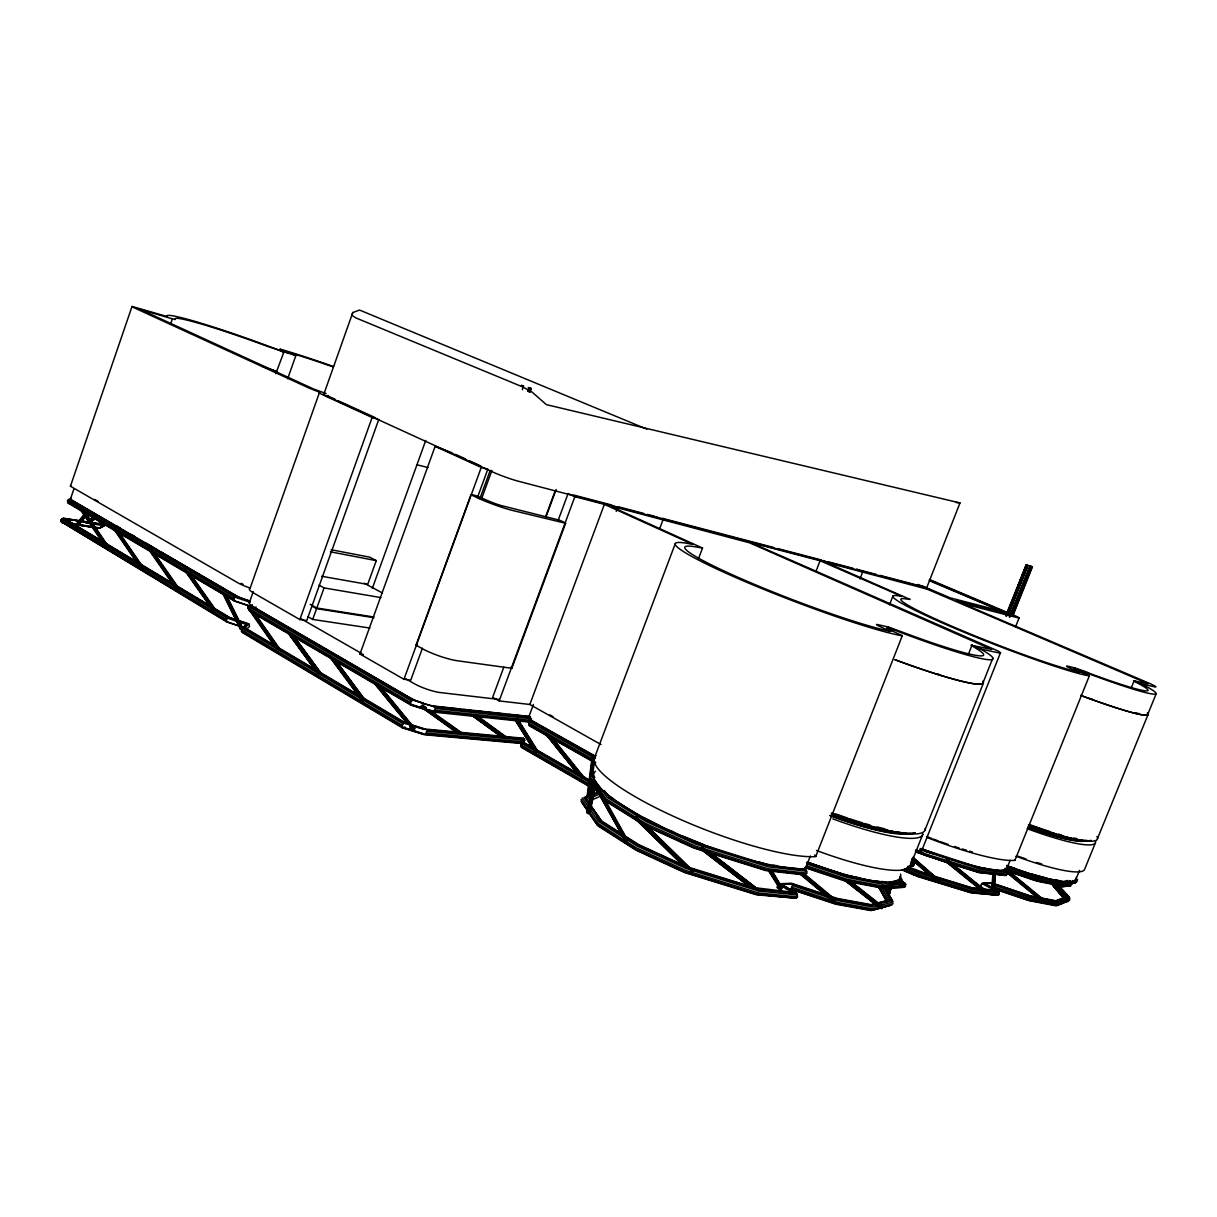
<?xml version="1.0" encoding="UTF-8"?>
<svg xmlns="http://www.w3.org/2000/svg" width="1217" height="1217" viewBox="0 0 1217 1217"><rect width="100%" height="100%" fill="white"/><g stroke="black" fill="none" stroke-linecap="round" stroke-linejoin="round"><path stroke-width="1.5" d="M244.145 627.774L226.879 622.009L60.85 521.439L60.88 520.024L63.147 518.229L79.409 520.663M115.493 531.008L68.289 503.214L67.498 500.704L69.749 498.924L235.976 596.33L249.789 600.985M595.843 784.919L589.849 812.971L588.374 813.762L586.959 811.952L593.82 781.071M589.849 812.971L588.435 811.161L586.959 811.952M71.62 523.386L100.326 527.995L101.224 525.394L104.266 523.782M591.416 779.671L589.469 796.222L587.218 795.477L588.693 794.032L590.062 794.944M1043.273 902.512L1044.734 902.162L1044.825 900.641M1052.903 883.953L1052.811 885.398L1063.932 897.933M245.104 627.257L245.195 625.751L247.523 623.697L228.537 617.354L176.648 586.259M992.068 886.25L992.905 872.954L994.091 873.989L995.43 873.243L994.335 871.433M992.479 886.934L993.422 873.243M887.132 892.38L889.095 884.12M891.939 884.379L888.821 895.134L891.939 884.379L890.585 883.223L889.688 883.436L887.284 892.654M993.224 887.254L994.091 873.989M886.295 888.273L904.581 887.239L905.737 884.333L899.546 878.324M907.745 866.458L913.009 866.048L914.058 864.8L913.313 861.666M994.015 887.102L994.898 873.836M994.532 880.089L994.198 885.078L1031.134 897.659L1058.334 902.892L1069.91 898.268L1062.426 889.946M994.532 886.539L995.506 872.467M901.751 869.759L916.979 876.346L971.166 892.913L998.29 895.24L999.279 894.099L998.564 891.148L984.842 883.633L992.038 883.314M953.991 864.891L979.274 872.726L1006.292 875.388L1007.387 872.665L1003.508 869.638M61.763 518.792L227.229 618.114L246.123 624.397L242.35 628.368L241.316 631.288L403.648 727.949L423.318 734.064M245.682 630.452L245.043 627.866L248.876 623.941L249.546 626.542L247.218 628.596M252.33 604.651L248.846 610.052L410.251 704.019L433.967 711.595L435.108 708.461L531.099 718.745M589.408 813.443L597.851 825.826L635.913 850.166L684.532 872.559L756.563 894.83L796.359 898.222L797.485 896.853L796.724 893.324L781.74 884.348L792.145 883.953L827.286 895.606M708.355 852.6L765.995 870.627L803.95 874.886L806.78 873.152L806.004 869.623L768.079 865.241L696.048 842.651L647.246 820.456L608.911 796.648L604.575 790.731M228.537 617.354L226.347 619.499L226.879 622.009M235.976 596.33L233.786 598.475L234.318 601L251.584 606.811M598.003 791.506L521.302 747.36L520.846 744.774L524.512 738.886L426.239 729.713L404.333 722.822L402.112 725.271L402.477 727.872L424.383 734.749L520.846 743.435M895.91 887.102L902.892 886.174L899.971 876.818M594.93 762.8L529.334 725.804L528.893 723.202L531.586 718.943M590.032 795.675L591.918 780.295M592.588 775.533L594.444 760.884M587.72 796.101L592.283 759.423M588.587 796.39L590.564 779.382M591.036 775.731L593.151 759.256M592.253 774.24L593.987 759.545M587.218 795.477L591.979 758.13M434.591 706.955L412.685 699.988L410.464 702.422L410.829 705.054L432.735 712.021L530.703 722.274M401.899 726.853L425.615 734.353L426.756 731.234L525.014 740.301L521.774 743.344L596.71 786.319M1066.396 901.386L1068.359 901.082L1068.191 899.682L1052.325 881.108M1030.054 900.337L991.231 887.299L992.311 884.607M1072.496 882.812L1070.519 885.961L1060.159 886.797M1063.719 897.918L1051.153 883.192L1053.177 882.873L1053.009 881.443M589.271 813.58L595.265 786.304M587.476 813.443L588.283 809.807M588.435 811.161L594.444 783.915M589.317 811.48L595.326 784.235M786.288 888.882L791.096 888.699L792.358 885.504L838.041 900.641L873.669 907.121L893.156 901.934L888.79 894.328M586.944 812.743L593.79 781.846M587.522 811.343L593.972 782.288M749.429 886.645L700.536 848.949L702.255 846.271M886.706 893.324L888.623 885.961M81.098 509.893L80.322 508.706L82.254 508.052L108.921 547.315L106.974 548.015L107.735 549.186M681.52 864.116L634.848 818.417L637.054 816.12M887.604 893.156L889.034 885.048M889.764 886.295L890.585 883.223M887.954 895.332L890.388 886.204L891.285 885.991M891.437 883.588L889.444 893.567M889.384 894.449L891.878 885.307M113.942 529.273L113.82 528.208L115.767 527.524M141.674 569.662L142.891 567.776L115.128 527.402M149.326 549.628L148.58 548.441L149.904 547.62L178.838 589.134M626.329 842.666L596.102 788.677L598.414 787.901L597.821 789.757M248.603 608.257L247.675 607.694L248.481 606.462L250.2 606.735M625.264 842.012L627.866 840.475L598.414 787.901M352.793 312.526L351.896 315.203L355.623 317.804L522.549 386.869L531.996 392.026L546.387 404.637L959.985 502.94L926.593 588.07L518.275 481.202A19.944 1.689 20.2 0 1 491.607 471.527L327.692 396.514A18.742 1.43 19.8 0 1 323.981 393.776L352.793 312.526L359.563 310.061L646.866 429.145M131.877 306.73L306.943 387.112A18.635 1.415 19.8 0 0 315.614 390.687L319.584 392.163L250.17 588.054L246.23 586.64A18.438 3.286 18.5 0 1 237.771 582.76L70.434 486.222L132.044 306.425L167.17 316.557A90.56 5.948 19.8 0 1 279.012 350.177L288.003 352.869L279.895 349.127L280.99 349.37A100.281 6.526 20 0 1 333.564 366.56M70.586 498.651L73.994 488.702M170.532 324.224L172.388 318.854L175.218 319.508L175.202 318.611A82.239 5.4 19.8 0 1 267.36 346.328L295.822 355.638L288.581 352.322L290.437 352.869A92.294 6.009 20 0 1 333.306 366.986M275.803 373.68L283.82 352.185L279.301 350.253M287.684 378.73L295.822 355.638M249.333 602.75L253.258 591.645M250.17 588.054L249.302 588.891A23.169 4.199 18.6 0 0 252.786 592.512L299.838 619.559L372.143 417.461L322.855 394.871A23.427 1.795 19.8 0 1 318.93 392.406L319.584 392.163M378.822 419.317L306.745 620.579L299.838 619.559M307.734 616.608L312.693 619.438L316.557 608.667L373.68 617.643M310.213 604.286L316.831 608.013L324.041 587.917L380.921 597.593M331.115 549.719L369.694 557.173L376.281 560.626L367.686 584.403L321.607 576.265M372.326 588.343L425.752 440.417M422.421 648.22L410.768 680.12L403.953 679.284L359.973 654.046L435.138 446.32L451.994 452.785M880.195 907.563L881.793 908.612L882.599 906.391L850.577 881.169M416.031 645.177L470.918 494.741A10.877 1.095 20.1 0 1 476.349 495.806L486.952 500.293A13.265 1.323 20.1 0 0 500.841 505.451L559.196 520.1A10.481 1.019 20.3 0 1 564.338 522.443L565.616 523.28L511.855 668.3L457.638 660.801A26.348 4.792 19.6 0 1 423.699 649.406L416.031 645.177A10.786 1.978 19.5 0 1 417.34 644.873M403.953 679.284L481.247 467.419L482.054 467.526L487.819 469.169L477.46 497.525M479.848 498.742L490.223 470.355M481.521 498.909L491.927 470.416M522.443 389.668L523.067 385.819M527.63 391.357L528.939 387.782L528.208 387.478M528.619 391.722L529.927 388.162L531.221 388.573L529.912 392.133M529.501 392.026L530.795 388.466M529.714 392.026L531.023 388.466L530.293 388.162M690.86 873.258L693.082 870.931M546.083 515.399L555.241 490.634M545.612 518.001L556.139 489.508M503.823 667.175L492.672 697.28L499.153 700.916L529.836 704.476L601.076 744.591M558.238 520.161L568.08 493.585L574.865 496.658L604.377 504.37L692.838 544.44L686.16 543.162A128.302 11.257 21 0 0 742.522 580.479A128.302 11.257 21 0 0 901.538 635.715L902.299 635.685L886.874 628.52L894.845 630.254A107.704 9.021 21.3 0 0 980.202 648.844L998.533 652.829A19.031 1.506 21.4 0 0 997.484 650.76L750.813 542.63L820.06 560.733L902.04 596.482L898.663 595.858A109.074 7.85 21.4 0 0 953.991 627.957A109.074 7.85 21.4 0 0 1084.697 674.994L1089.352 675.861L1014.948 860.297M499.153 700.916L574.865 496.658M529.836 704.476L604.377 504.37M528.634 717.361L533.442 704.46M616.228 511.353L617.536 507.808L749.505 542.797L991.688 649.406L971.014 645.162L977.205 649.072A97.801 8.184 21.3 0 1 907.061 633.859L888.76 627.105L877.411 624.534A8.747 0.776 21.3 0 0 879.267 626.268L890.814 631.471L889.155 631.121A118.064 10.36 21 0 1 741.898 579.003A118.064 10.36 21 0 1 696.063 546.95L702.528 548.046L614.691 508.204A9.417 0.761 20.5 0 1 613.718 506.82L617.536 507.808L610.828 504.796L573.42 494.984M659.705 528.589L663.052 519.705L656.419 516.753M594.489 757.78L675.313 543.543M698.497 558.679L702.528 548.046M456.466 732.451L420.686 706.621L422.421 704.993L426.026 707.488M420.823 707.351L422.801 706.894L422.984 705.328M521.774 743.344L524.512 738.886M815.968 571.351L820.06 560.733M859.978 578.927L862.701 571.868L856.57 569.221L876.331 574.409M889.475 604.849L892.928 596.011M810.37 856.023L805.411 868.695L798.884 868.74A121.609 26.12 21.5 0 1 662.002 826.921A121.609 26.12 21.5 0 1 595.493 771.259M815.846 856.266L902.299 635.685M968.626 653.712L971.957 645.284L980.415 648.889L971.957 645.284M1005.774 615.68L1026.539 564.947L1028 565.54L1008.361 614.676M1006.063 615.817L1026.098 564.794M1007.722 612.303L1026.539 564.947M1006.611 616.061L1026.281 564.916M1008.33 612.547L1017.397 589.743M1018.796 586.229L1022.28 577.466M1023.664 573.952L1027.148 565.19L1028 565.54M1007.919 614.539L1027.452 565.373M1008.193 614.524L1027.711 565.403M992.737 658.336L983.077 682.661A107.552 10.451 21.3 0 1 895.18 659.766M1009.349 616.989L1030.403 566.118L1032.427 566.939L1012.666 616.258M925.026 829.918L983.442 682.996M1009.745 617.186L1029.795 565.92M1011.51 613.657L1025.505 578.44M1028.304 571.412L1030.403 566.118M1011.205 615.741L1030.829 566.392L1030.054 566.072M1029.856 569.967L1031.255 566.453L1032.427 566.939M1012.057 616.061L1031.681 566.711M1013.122 614.296L1032.031 566.757M922.151 849.572L1000.48 652.708M1015.556 626.755L1019.07 617.947M242.731 627.987L240.981 627.713L240.099 628.793L241.042 629.326L242.731 627.987L226.742 595.676M1010.156 860.282L1006.033 870.505L1001.515 870.566A103.612 18.285 22.4 0 1 921.999 848.842M1131.414 687.514L1134.122 680.851L1148.194 683.771L927.035 589.119L826.008 562.406L910.118 599.464L907.106 599.083A100.387 7.226 21.4 0 0 954.28 627.272A100.387 7.226 21.4 0 0 1075.722 671.358L1079.783 672.271C1047.183 659.188 1084.53 670.476 1090.204 673.594A83.897 5.766 21.5 0 0 1140.025 684.395L1133.514 680.805L1141.622 683.984L1134.122 680.851M1076.224 878.507L1079.525 870.398M1095.391 842.894L1084.545 869.501A91.473 14.863 22.7 0 1 1016.012 856.251M1147.737 714.44L1156.15 693.812M1097.46 838.665L1148.163 714.257M70.434 486.222L70.753 485.461M986.881 893.263L987.124 891.909L947.541 859.795L946.005 861.834L985.618 893.902L986.881 893.263L946.278 860.449M947.541 859.795L947.724 861.484L946.005 861.834M412.304 729.759C418.542 724.571 410.981 735.357 409.931 726.884M912.826 860.571L938.033 882.355L939.402 881.002L913.085 857.316M521.424 739.89L523.462 738.232L524.299 742.75L576.736 772.825M1073.85 881.975L1075.722 882.66L1076.132 881.275L1074.961 880.363M75.515 529.304L73.461 527.935L74.511 527.265L75.88 528.802M76.93 526.642L86.179 514.852M77.036 527.326L85.905 516.023M73.461 527.935L85.053 513.194M73.568 528.604L85.144 513.863M75.256 527.539L84.505 515.749M939.691 880.302L938.033 882.355M778.241 884.272L776.978 887.497L782.516 891.605M994.654 891.924L997.134 890.479L983.412 883.131L981.921 883.572L980.932 884.759L981.647 887.512L986.226 889.962M403.04 723.719L242.35 628.368L247.523 623.697M253.547 609.413L256.057 606.964M185.258 568.902L184.68 569.465L212.656 609.139M90.53 521.287L94.85 517.955M90.636 521.987L94.941 518.655M90.301 522.519L94.607 519.187M85.859 522.808L93.055 517.255M86.483 522.641L93.679 517.103M92.827 518.488L87.061 522.93L94.363 517.362M403.648 727.949L404.926 727.036M72.046 524.192L99.064 528.361L105.134 525.059M100.326 527.995L106.411 524.694M101.011 522.412L97.999 524.025L92.568 523.249M101.163 526.855L107.248 523.584M102.289 522.032L99.277 523.645L83.015 521.211M103.536 522.565L100.509 524.177L64.516 518.533L101.772 540.85M598.566 794.564L586.64 799.599L588.724 802.611M592.314 799.66L599.205 796.816M599.372 792.526L585.636 798.109L601.426 820.866L638.925 844.72L686.616 866.641L747.147 885.413M69.658 503.534L71.042 502.971M1068.861 900.839L1057.269 905.524L1028.319 900.093L996.586 889.429M1067.4 901.173L1055.9 905.798L1029.095 900.686L992.053 888.243M1057.269 900.976L1062.061 899.104M597.821 792.084L583.932 797.5L589.241 805.167M1077.486 880.91L1066.031 885.155L1038.74 879.663L1005.196 868.314M1075.067 882.355L1063.734 886.539L1036.99 881.184L1005.227 870.444L1001.576 870.201M1076.528 882.021L1065.103 886.265L1036.215 880.606M1077.577 879.435L1066.168 883.618L1039.044 878.142L1007.28 867.386M1070.306 880.515L1065.468 882.264L1038.755 876.848L1006.991 866.093M1064.19 881.61L1067.385 880.454M779.701 889.566L781.481 889.049M890.251 905.372L870.916 910.575L835.805 904.231L790.122 889.125M891.939 904.992L872.422 910.255L836.779 903.82L791.096 888.699M893.065 903.683L873.471 908.947L837.631 902.451L791.948 887.315M870.033 905.037L888.866 900.139L881.108 886.432M900.793 882.721L879.982 887.725L844.948 881.032L804.528 867.554M885.459 881.823L881.99 882.644L846.986 875.875L806.552 862.381M879.085 882.188L882.462 881.397M901.812 882.477L903.379 882.158L900.976 880.165M1066.244 884.333L1075.722 882.66M768.368 870.566L779.717 888.577L781.466 888.836L770.148 870.824M1062.365 885.717L1065.864 885.352M1059.946 886.676L1070.519 885.961M986.972 883.283L981.921 883.572L995.643 890.783M983.412 883.131L991.277 882.721L1030.084 895.773L1056.356 900.854L1067.689 896.412L1056.508 883.953M1062.563 886.189L1069.713 885.839L1069.378 884.972M779.991 884.181L790.442 883.679L813.275 891.255M884.211 888.075L904.581 887.239M883.436 886.889L905.631 886.006M893.75 883.283L904.885 882.857M890.935 884.896L905.737 884.333M909.327 866.124L913.009 866.048M910.377 864.876L914.058 864.8M910.499 863.203L914.165 863.127M916.325 850.622L919.824 850.713A18.818 3.514 22.5 0 0 921.528 848.477M425.615 734.353L522.032 743.055M426.513 732.999L522.899 741.792M457.303 732.041L425.174 729.029L405.489 722.898L319.599 672.012M461.091 732.391L500.78 736.118M504.568 736.468L523.462 738.232M797.485 896.853L758.526 892.989L685.567 870.414L635.852 847.549L597.106 822.798L581.072 799.356M755.742 894.084L759.469 894.449M766.938 895.18L772.536 895.742M778.135 896.29L783.733 896.838M796.359 898.222L757.628 894.419L684.912 871.935L635.517 849.192L596.969 824.533L581.011 801.121M797.622 894.982L758.921 891.103L686.205 868.573L636.78 845.861L598.201 821.262L582.198 797.972M998.29 895.24L972.216 892.578L917.512 875.844L903.775 869.912M760.427 889.505L767.76 890.251M771.426 890.631L778.758 891.376M784.265 891.939L791.598 892.685M796.724 893.324L758.647 889.46L686.616 867.143L637.967 844.781M999.385 892.533L973.326 889.81L918.622 873.045L906.604 867.858M999.279 894.099L973.052 891.392L918.135 874.582L904.337 868.619M973.859 892.654L981.024 893.384M986.409 893.947L993.574 894.693M434.865 710.241L530.871 720.403M531.89 721.879L428.08 710.211M998.564 891.148L972.961 888.44L918.774 871.828L908.627 867.447M997.134 890.479L972.079 887.802L934.595 876.316M971.014 888.151L979.807 889.079M983.321 889.46L990.364 890.22M530.247 716.524L434.241 706.119A19.7 4.107 19.5 0 1 409.095 697.265L252.086 606.051A18.529 3.484 18.5 0 1 250.048 602.278L234.668 597.075L68.365 499.487M433.526 706.286L437.283 706.697M441.056 707.107L459.874 709.146M463.647 709.557L471.177 710.363M474.934 710.774L482.464 711.595M486.237 712.006L505.07 714.044M508.828 714.44L527.661 716.478M434.18 706.925L530.582 717.315M262.294 366.363L277.004 371.565M805.639 874.521L767.06 870.185L694.344 847.428L644.797 824.867L606.005 800.664L599.494 791.613M806.917 871.266L768.353 866.869L695.637 844.066L646.075 821.521L607.253 797.378L590.899 774.894M806.78 873.152L767.973 868.755L694.998 845.906L645.132 823.209L606.142 798.915L589.773 776.294M772.597 870.733L778.165 871.357M783.748 871.996L789.331 872.619M794.899 873.243L800.482 873.882M956.258 502.515L959.985 502.94M772.825 865.165L776.537 865.591M499.35 699.486L439.261 692.443A19.715 3.955 19.5 0 1 414.099 683.574L405.9 678.873M1007.28 874.232L981.161 871.174L926.274 854.167L915.899 849.709M983.732 872.726L978.377 872.102L955.178 864.922M987.306 873.152L994.441 873.989M998.001 874.399L1003.356 875.038M1006.292 875.388L980.339 872.376L925.635 855.429L915.321 851.002M1007.387 872.665L981.45 869.592L919.869 849.679M981.967 867.827L985.527 868.269M1006.565 871.296L981.069 868.238L920.113 848.508M359.973 654.046L363.396 654.518M67.194 519.583L72.624 520.359M76.26 520.891L79.881 521.408M85.312 522.199L88.947 522.717M61.671 522.504L65.292 523.036M79.759 525.166L92.401 527.037M312.693 619.438L369.907 628.048M1008.376 613.885L1007.98 613.474M316.831 608.013L373.893 617.019M68.289 503.214L71.894 503.792M71.727 523.538L99.064 528.361M845.952 905.509L835.075 903.531L791.156 889.003M849.572 906.163L867.721 909.449M64.516 518.533L101.224 525.394M596.938 790.061L595.874 789.392M881.488 887.391L845.937 880.606L805.502 867.112M330.37 551.818L376.281 560.626M847.823 881.047L805.548 867.462M851.444 881.747L878.583 886.934M1036.519 897.553L1029.126 896.123L995.612 884.865M1040.216 898.268L1055.002 901.128L1066.214 896.746L1056.31 885.641M860.708 878.005L846.241 875.206L809.335 862.868M876.97 881.154L880.591 881.853M1046.711 878.05L1030.921 873.897M1055.458 879.83L1058.942 880.545M565.616 523.28L512.859 510.532A26.561 2.647 20.1 0 1 478.844 498.468L470.918 494.741M416.959 464.757L428.004 467.571M1006.581 613.414L956.303 600.468L1009.988 614.783M618.13 506.713L643.656 513.407M647.307 514.365L654.594 516.267M661.926 518.199L773.829 547.528M777.496 548.502L821.521 560.033M828.594 561.889L853.071 568.309M879.937 575.352L919.474 585.727M372.143 417.461L377.148 418.861M523.736 386.124L521.424 385.241M172.388 318.854L140.138 309.392L313.53 388.968L326.08 393.532M916.736 875.905L970.284 892.274M276.563 371.52L270.965 369.633M929.24 874.673L908.186 866.915M940.969 878.948L969.249 887.604M948.043 862.716L916.203 851.809M950.371 863.781L916.614 852.311M411.437 725.575L423.957 729.439M688.046 867.827L724.206 879.039M727.827 880.165L744.104 885.215M684.532 872.057L753.962 893.521M932.009 852.661L923.201 849.512M976.612 866.504L980.172 867.615M926.122 851.52L933.18 853.71M754.266 887.619L795.112 892.517L780.021 883.755L791.415 883.253L824.791 894.328M693.949 847.61L704.628 850.942M713.527 853.741L765.158 869.896M704.749 851.474L693.949 848.082L645.177 825.856L606.887 801.957L602.582 795.979M411.985 705.145L424.505 709.085M703.167 844.4L682.372 835.957M758.358 861.727L767.258 864.511M422.786 702.909L413.841 700.079L252.573 606.644M830.07 896.062L837.098 898.405L871.539 904.718L890.57 899.743L882.766 886.067M830.8 896.762L837.828 899.089L872.924 905.509L892.198 900.443L884.363 886.752L887.041 891.285M830.846 897.066L836.109 898.815M839.973 873.882L845.252 875.647M806.765 863.918L847.199 877.411L882.736 884.257L902.01 879.663L900.032 876.438M806.369 865.728L846.789 879.222L882.553 886.067L901.903 881.412L899.926 878.172M234.957 619.27L229.754 617.506L176.282 585.483M238.441 620.442L248.876 623.941M238.532 625.675L228.096 622.161L60.85 521.439M993.802 883.907L1030.845 896.366L1057.634 901.523L1069.089 896.99L1059.125 885.915M992.007 886.128L1030.829 899.18L1058.197 904.414L1069.819 899.728L1066.077 895.56M249.439 605.883L235.535 601.168L85.388 512.692M1009.745 866.717L1015.039 868.512M1031.727 874.856L1037.006 876.651M1004.421 869.486L1037.949 880.819M1007.995 871.068L1034.45 880.013M920.752 586.138L929.043 589.408L920.387 585.712M829.872 815.603L835.014 817.535A96.858 17.479 21.9 0 0 909.662 833.462M528.939 387.782L529.927 388.162M1006.581 865.424L1011.829 867.417A87.228 14.695 22.8 0 0 1076.224 877.457M807.814 862.077L815.633 865.028A101.498 20.811 22.1 0 0 900.534 874.065M1073.622 667.585L1080.65 670.704M886.904 626.618L894.601 630.208M929.408 579.475L1011.662 614.266M929.499 580.007L1011.479 614.737M929.742 580.342L1006.976 613.033M929.362 580.676L1000.967 610.995L950.264 597.882L922.821 586.183M1077.699 669.563L1074.155 667.996M281.796 351.226L283.82 352.185M889.521 885.839L890.388 886.204M918.044 584.434L926.593 588.07M823.361 560.52L829.583 563.212M891.118 628.854L887.239 627.044M907.791 867.493L917.998 871.904M902.938 869.942L915.017 875.16M660.162 825.841L643.489 817.489M670.415 830.511L673.838 832.063M900.671 886.615L901.462 886.965L899.622 881.884M646.151 825.811L692.245 846.834M455.401 454.337L465.639 459.022M469.047 460.589L480.989 466.05M335.268 399.389L330.233 397.092A14.056 1.08 19.8 0 1 328.468 396.149M338.615 400.925L375.475 417.781M435.138 446.32L481.247 467.419M649.376 850.318L639.321 845.693L625.264 836.703M657.743 854.167L667.798 858.791M671.145 860.328L681.201 864.952M636.871 850.105L682.828 871.281M1068.191 899.682L1055.839 885.307M1001.728 874.049L1004.786 875.692M364.263 583.217L382.412 592.983M319.052 585.179L324.041 587.917M549.795 714.881L553.066 716.691M595.372 756.153L531.905 720.631A13.965 2.784 20.3 0 1 529.456 716.767M532.331 721.194L594.915 756.35M595.143 756.959L531.129 721.012L529.806 721.772L595.296 758.556M539.557 725.986L544.516 728.77M547.817 730.626L554.42 734.338M559.379 737.122L574.241 745.473M579.186 748.257L582.487 750.113M589.089 753.825L594.048 756.624M528.893 723.202L594.276 759.971M528.71 724.739L595.782 762.527M530.536 725.986L548.639 736.194M553.583 738.978L591.416 760.336M311.582 605.868L316.557 608.667M781.284 885.991L793.423 892.867M581.665 775.64L593.135 782.212M523.082 742.583L532.894 748.196M536.149 750.068L594.976 783.763M94.713 499.442L97.999 501.328M300.903 618.677L361.616 653.468M526.565 744.743L531.494 747.573M538.066 751.345L552.853 759.834M556.139 761.72L559.424 763.607M562.71 765.493L577.497 773.982M584.069 777.754L588.998 780.584M520.846 744.774L597.304 788.662L589.713 778.059M520.663 746.31L598.81 791.233M522.519 747.527L588.009 785.239M412.685 699.988L251.265 606.416L249.881 607.131L411.392 700.886M248.953 608.515L410.464 702.422M255.783 614.205L289.95 634.087M294.833 636.932L332.256 658.732M337.139 661.561L376.19 684.304M381.073 687.149L407.102 702.3M249.591 611.132L410.829 705.054M116.71 525.942L119.966 527.843M131.36 534.522L134.615 536.438M146.01 543.101L157.404 549.78M160.659 551.681L237.178 596.497M67.498 500.704L233.786 598.475M67.467 502.134L82.665 511.186M120.377 533.883L234.318 601M245.043 627.866L274.221 645.147M277.461 647.064L314.731 669.137M243.735 627.653L358.909 695.896M362.149 697.828L406.067 723.917L405.489 722.898M241.422 629.767L402.112 725.271M242.061 632.353L402.477 727.872M105.012 542.797L173.042 583.552M63.147 518.229L102.061 541.55M105.301 543.497L137.734 562.923M140.974 564.871L173.407 584.312M65.338 519.598L100.95 540.941M105.803 543.847L134.935 561.311M139.788 564.216L157.586 574.88M160.827 576.828L170.532 582.639M177.013 586.518L181.865 589.439M185.106 591.371L206.145 603.982M214.238 608.835L230.409 618.525M60.88 520.024L226.347 619.499M610.462 797.013L613.611 798.961M608.454 802.307L641.435 822.875M620.503 833.66L599.859 820.532L591.371 808.24M599.418 826.16L635.32 849.101M422.801 706.894L460.908 733.836M420.686 706.621L458.748 733.364M432.126 711.808L462.597 733.379M423.12 706.058L426.178 708.218M429.221 710.378L461.228 733.014M471.724 715.322L500.37 736.087M477.034 716.25L507.139 738.141M478.479 717.543L481.491 719.734M484.503 721.924L499.563 732.862M502.575 735.053L505.587 737.243M475.254 715.976L505.374 737.852M473.109 715.49L504.736 738.445M471.527 714.592L500.172 735.372M470.827 714.562L500.963 736.422M478.342 716.615L506.926 737.426M706.925 850.029L757.278 888.882M712.051 854.456L735.737 872.726M738.689 875.008L756.442 888.714M702.3 847.306L758.602 890.753M701.768 848.143L755.118 889.292M706.408 852.478L718.258 861.621M727.142 868.466L730.094 870.748M733.06 873.03L744.895 882.158M701.098 848.766L751.482 887.619M701.783 849.77L747.694 885.17M711.139 853.132L757.02 888.547M850.744 881.945L882.781 907.167M852.067 883.192L862.26 891.224M865.165 893.506L878.278 903.835M847.519 880.515L882.477 908.019M845.222 880.089L881.793 908.612M843.107 878.978L875.16 904.155M845.404 880.865L876.012 904.9M948.058 860.769L987.215 892.548M946.887 859.932L965.72 875.221M968.626 877.579L984.568 890.525M947.115 862.016L986.272 893.78M945.944 861.18L973.494 883.527M1004.025 869.714L1044.156 902.664M1004.907 871.037L1039.303 899.257M1007.889 870.322L1045.144 900.915M1007.843 870.9L1045.114 901.508M1004.603 869.212L1044.734 902.162M1089.352 675.861L1075.235 669.533L1080.818 670.75A92.386 6.344 21.5 0 0 1141.47 683.954L1154.69 686.829A16.445 1.065 21.6 0 0 1149.274 683.3L962.328 603.51L1018.173 617.856A13.037 0.776 21.3 0 0 1013.411 614.996M807.571 879.617L810.431 881.99M813.291 884.363L827.621 896.244M801.471 874.627L833.021 900.778M798.945 873.213L830.892 899.713M805.106 874.521L834.177 898.663M804.072 874.414L834.162 899.378M802.186 874.034L835.151 901.386M912.765 857.529L939.722 880.499M912.78 857.985L939.402 881.002M923.444 867.721L931.842 874.993M934.641 877.411L938.839 881.032M912.263 858.624L938.9 881.64M914.53 861.104L920.128 865.941M922.927 868.36L928.525 873.197M911.746 859.141L938.368 882.158M510.684 667.22L511.855 668.3M647.733 826.556L690.419 868.314M646.06 825.369L692.777 871.053M636.095 816.729L638.758 819.345M644.097 824.563L692.154 871.585M635.411 817.444L686.129 867.082M634.939 818.083L684.304 866.413M1054.987 887.223L1062.426 895.59M1053.618 886.645L1064.753 899.196M1051.153 883.192L1064.054 898.587M1052.614 883.42L1067.811 901.614M1054.5 885.976L1058.014 890.175M1062.7 895.788L1065.042 898.587M1051.838 883.542L1064.708 898.937M1053.329 882.127L1068.511 900.352M1053.177 882.873L1068.359 901.082M380.252 686.297L414.784 728.557M378.487 684.821L414.054 728.116M382.488 690.252L395.525 706.119M405.002 717.665L407.36 720.54M410.92 724.876L414.465 729.196M377.726 685.171L413.278 728.481M377.103 685.11L379.476 688.001M373.513 681.459L412.624 729.12M375.155 684.03L378.715 688.35M381.073 691.241L384.633 695.576M386.991 698.452L407.117 722.989M373.223 682.113L407.573 723.993M552.701 738.308L584.997 778.637M550.951 736.772L584.297 778.195M564.46 754.144L566.833 757.096M575.169 767.44L577.543 770.407M579.931 773.358L582.304 776.309M550.221 737.106L582.365 777.054M548.395 736.224L581.726 777.663M546.433 734.368L577.36 772.841M545.718 733.897L579.033 775.335M544.699 732.847L577.999 774.271M336.272 661.211L365.07 700.049M336.516 661.668L365.298 700.49M334.523 659.629L364.431 699.973M336.272 662.322L339.589 666.794M342.905 671.282L351.759 683.224M357.296 690.693L363.944 699.653M332.637 658.458L363.624 700.307M329.777 656.069L362.985 700.931M330.416 657.271L358.072 694.633M329.533 656.739L360.506 698.604M592.649 774.423L594.809 777.389M294.392 636.887L321.714 674.248M295.731 638.834L320.877 673.214M292.658 635.304L321.075 674.172M295.503 639.488L304.25 651.445M306.425 654.427L317.348 669.38M290.772 634.118L320.284 674.507M287.973 631.714L318.565 673.61M288.642 632.916L315.933 670.293M287.744 632.368L317.226 672.758M288.003 632.825L315.294 670.217M592.405 780.173L594.55 783.124M590.717 779.549L597.182 788.51M189.898 573.298L216.018 610.341M189.259 573.192L215.82 610.98M187.418 571.944L214.344 610.097M185.41 570.651L196.165 585.909M198.31 588.952L210.145 605.731M184.482 570.088L212.458 609.778M255.311 613.992L281.203 651.004M253.577 612.349L279.469 649.376M252.801 612.638L278.678 649.68M266.629 632.642L268.774 635.73M247.872 607.04L276.989 648.737M247.675 607.694L275.696 647.824M154.833 553.887L178.412 587.705M590.808 805.608L602.309 822.16M149.159 547.893L178.078 589.424L177.484 589.986L148.58 548.441M152.216 552.442L154.361 555.515M159.716 563.197L162.926 567.807M170.41 578.562L173.635 583.186M148.398 549.065L176.222 589.058M596.969 816.394L601.137 822.403M116.832 529.076L142.754 566.772M114.383 527.676L142.146 568.05M113.82 528.208L141.568 568.598M596.269 821.566L598.368 824.624M113.637 528.832L141.385 569.221M582.015 802.611L587.294 810.339M781.74 884.348L782.744 885.824M81.615 507.93L108.283 547.209M80.87 508.174L107.537 547.483M80.322 508.706L106.974 548.015M80.155 509.315L107.096 549.065M984.842 883.633L985.648 884.881M769.205 870.992L780.538 888.988M769.114 870.307L771.015 873.319M772.901 876.316L775.746 880.834M777.633 883.846L779.534 886.843M772.004 870.733L782.166 888.182L770.863 870.155M771.73 870.992L781.147 886.037M517.59 718.699L537.838 751.239M517.225 718.745L537.473 751.3M516.556 719.064L536.803 751.619M530.703 743.1L532.635 746.204M515.825 719.536L536.073 752.091M515.308 719.977L535.556 752.532M515.217 720.236L534.491 751.224M888.684 896.047L891.316 900.626M902.999 885.322L900.139 877.761M879.176 886.189L887.756 901.447M878.218 886.356L886.797 901.66M879.13 887.832L886.889 901.614M597.669 787.764L627.105 840.338M596.786 788.053L626.207 840.658M596.102 788.677L625.508 841.297M524.923 743.8L522.291 738.628L524.299 742.75M521.195 741.549L522.504 744.15M225.236 593.881L242.502 628.565M224.43 594.124L240.981 627.713M222.97 592.953L241.042 629.326M222.757 593.531L240.373 629.219M779.336 887.756L779.717 888.577M898.831 881.519L900.063 884.911M900.489 881.716L902.314 886.797M899.865 877.685L902.892 886.174M940.558 674.918A104.479 10.147 21.3 0 1 937.273 673.914M914.925 833.037A103.262 18.438 21.9 0 1 904.444 833.113M902.877 832.976A103.262 18.438 21.9 0 1 831.865 813.595M915.336 832.991A102.334 18.301 21.9 0 1 831.53 814.021M900.991 832.717A101.194 18.103 21.9 0 1 894.191 831.804M892.654 831.546A101.194 18.103 21.9 0 1 831.424 813.747M885.002 828.853A103.612 18.438 21.9 0 1 876.894 826.891M869.988 825.035A103.612 18.438 21.9 0 1 864.602 823.483M862.762 822.935A103.612 18.438 21.9 0 1 849.527 818.722M847.838 818.143A103.612 18.438 21.9 0 1 835.76 813.899M841.692 816.501A100.281 17.905 21.9 0 1 836.672 814.721M816.501 850.47A106.457 21.054 22 0 0 910.514 865.181L922.942 833.904A106.64 19.244 21.9 0 1 832.808 818.858M925.163 828.549A107.081 19.061 21.9 0 1 831.394 813.017M982.773 681.201A107.963 10.481 21.3 0 1 894.83 659.69M901.447 832.55A93.146 16.81 21.9 0 1 893.932 832.23M892.472 832.078A93.146 16.81 21.9 0 1 831.591 815.496M905.646 833.249A95.2 17.175 21.9 0 1 830.253 815.451M1139.371 713.618A89.632 7.135 21.7 0 1 1136.1 712.979M1092.912 699.577A89.632 7.135 21.7 0 1 1089.702 698.421M1076.741 838.619A89.008 13.022 22.5 0 1 1073.698 837.996M1061.543 834.999A89.008 13.022 22.5 0 1 1058.334 834.086M1049.83 831.515A89.008 13.022 22.5 0 1 1029.399 824.502M1088.774 840.658A88.704 13.007 22.5 0 1 1028.974 825.309M1091.132 840.308A87.913 12.915 22.5 0 1 1028.578 825.658M1086.948 840.445A86.924 12.779 22.5 0 1 1083.936 840.415M1080.772 840.141A86.924 12.779 22.5 0 1 1029.993 826.008M1054.804 833.447A86.148 12.642 22.5 0 1 1049.875 831.956M1039.44 828.564A86.148 12.642 22.5 0 1 1031.62 825.826M1147.525 713.314A92.279 7.348 21.7 0 1 1080.879 695.439M1086.036 840.704A83.197 12.337 22.5 0 1 1028.122 827.53M1095.483 841.008A91.61 13.585 22.5 0 1 1027.148 828.671M1096.989 836.459A91.99 13.448 22.5 0 1 1028.471 824.685M1147.357 712.843A92.629 7.378 21.7 0 1 1080.62 695.363M1081.563 839.806A80.018 11.866 22.5 0 1 1028.015 826.921M1083.145 840.536A81.782 12.124 22.5 0 1 1029.05 827.606M327.89 395.723A14.056 1.08 19.8 0 1 327.966 395.419M596.087 755.666A126.766 26.257 21.5 0 0 671.312 815.329A126.766 26.257 21.5 0 0 814.949 856.677L815.694 856.57A5.233 1.111 22.2 0 0 814.599 855.034M927.065 837.524A107.978 18.377 22.4 0 0 1009.943 860.449L1014.689 860.434A4.457 0.761 22.9 0 0 1014.704 859.871M71.058 498.377A12.961 2.099 17.8 0 0 72.609 500.719L236.737 595.95A13.798 2.556 18.4 0 0 248.207 600.635M912.324 859.811A14.087 2.723 22.6 0 1 910.955 861.514M243.05 584.282A13.813 2.464 18.5 0 1 241.209 583.308M972.398 851.961A103.673 17.646 22.4 0 1 969.538 851.155M966.633 850.303A103.673 17.646 22.4 0 1 962.16 848.949M959.118 848.006A103.673 17.646 22.4 0 1 954.463 846.5M948.089 844.37A103.673 17.646 22.4 0 1 940.056 841.525M938.429 840.932A103.673 17.646 22.4 0 1 933.5 839.106M931.842 838.483A103.673 17.646 22.4 0 1 926.882 836.581M1041.646 863.933A87.274 14.178 22.7 0 1 1036.58 862.412M1025.931 858.943A87.274 14.178 22.7 0 1 1018.157 856.22"/></g></svg>
